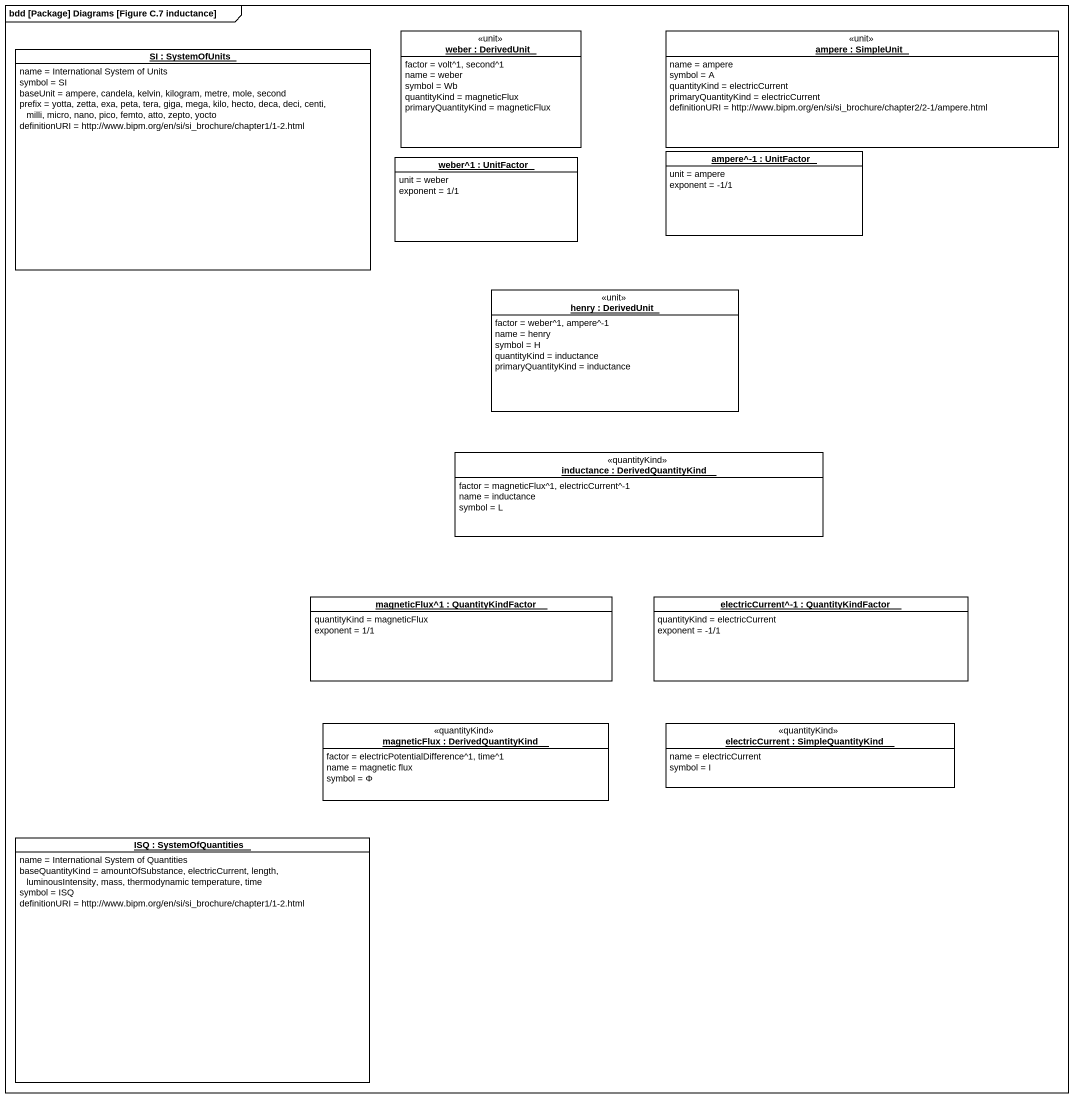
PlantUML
@startuml
mainframe bdd [Package] Diagrams [Figure C.7 inductance]
hide circle
hide empty members
object "SI : SystemOfUnits" as SI #FFFFFF {
  name = International System of Units
  symbol = SI
  baseUnit = ampere, candela, kelvin, kilogram, metre, mole, second
  prefix = yotta, zetta, exa, peta, tera, giga, mega, kilo, hecto, deca, deci, centi, milli, micro, nano, pico, femto, atto, zepto, yocto
  definitionURI = http://www.bipm.org/en/si/si_brochure/chapter1/1-2.html
}
object "weber : DerivedUnit" as weber <<unit>> #FFFFFF {
  factor = volt^1, second^1
  name = weber
  symbol = Wb
  quantityKind = magneticFlux
  primaryQuantityKind = magneticFlux
}
object "ampere : SimpleUnit" as ampere <<unit>> #FFFFFF {
  name = ampere
  symbol = A
  quantityKind = electricCurrent
  primaryQuantityKind = electricCurrent
  definitionURI = http://www.bipm.org/en/si/si_brochure/chapter2/2-1/ampere.html
}
object "weber^1 : UnitFactor" as weber_1 #FFFFFF {
  unit = weber
  exponent = 1/1
}
object "ampere^-1 : UnitFactor" as ampere_1 #FFFFFF {
  unit = ampere
  exponent = -1/1
}
object "henry : DerivedUnit" as henry <<unit>> #FFFFFF {
  factor = weber^1, ampere^-1
  name = henry
  symbol = H
  quantityKind = inductance
  primaryQuantityKind = inductance
}
object "inductance : DerivedQuantityKind" as inductance <<quantityKind>> #FFFFFF {
  factor = magneticFlux^1, electricCurrent^-1
  name = inductance
  symbol = L
}
object "magneticFlux^1 : QuantityKindFactor" as magneticFlux_1 #FFFFFF {
  quantityKind = magneticFlux
  exponent = 1/1
}
object "electricCurrent^-1 : QuantityKindFactor" as electricCurrent_1 #FFFFFF {
  quantityKind = electricCurrent
  exponent = -1/1
}
object "magneticFlux : DerivedQuantityKind" as magneticFlux <<quantityKind>> #FFFFFF {
  factor = electricPotentialDifference^1, time^1
  name = magnetic flux
  symbol = Φ
}
object "electricCurrent : SimpleQuantityKind" as electricCurrent <<quantityKind>> #FFFFFF {
  name = electricCurrent
  symbol = I
}
object "ISQ : SystemOfQuantities" as ISQ #FFFFFF {
  name = International System of Quantities
  baseQuantityKind = amountOfSubstance, electricCurrent, length, luminousIntensity, mass, thermodynamic temperature, time
  symbol = ISQ
  definitionURI = http://www.bipm.org/en/si/si_brochure/chapter1/1-2.html
}
@enduml
